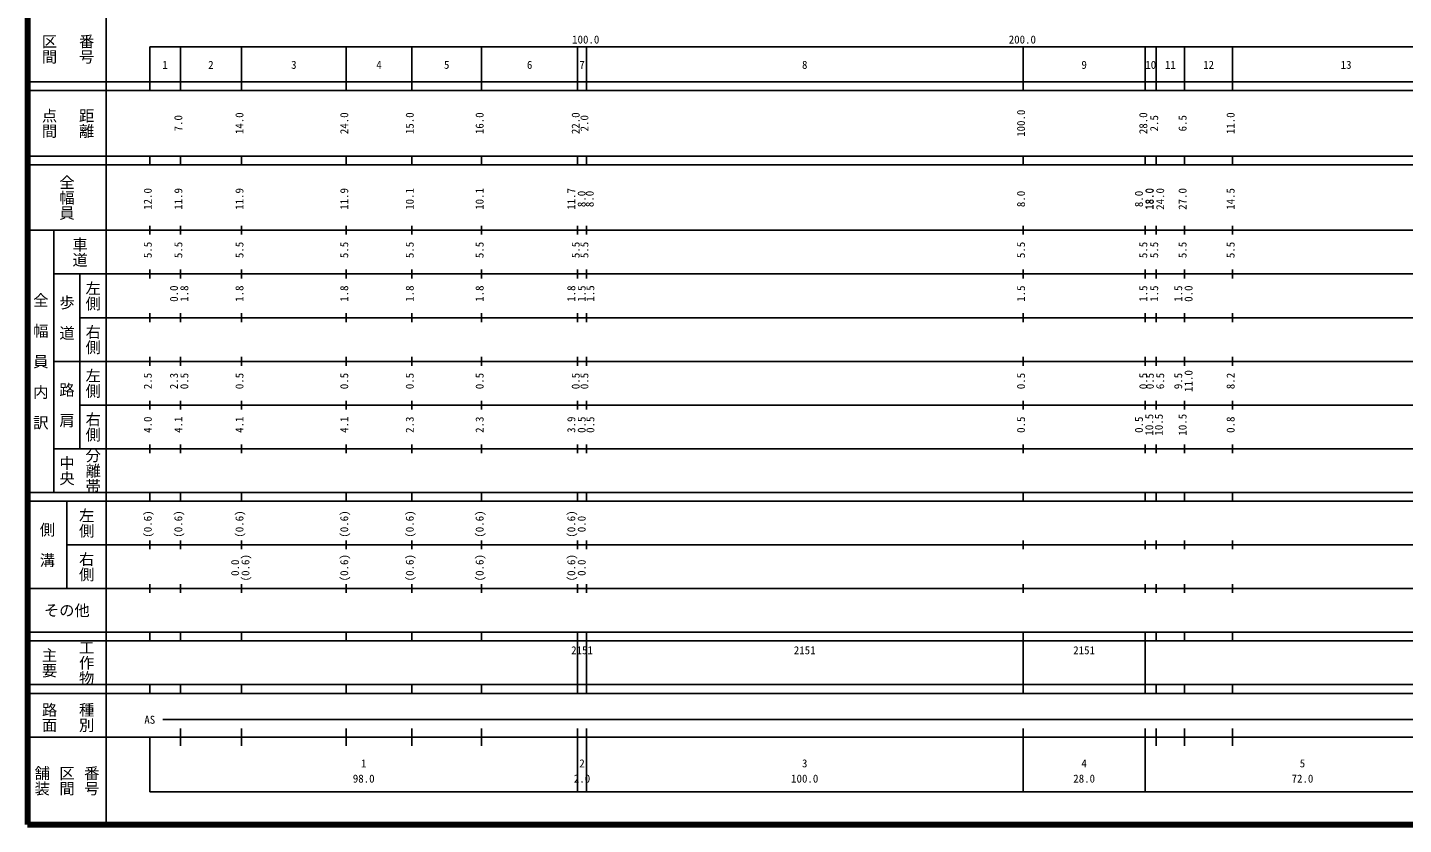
# Model space of a CAD drawing. Units: millimetres on the paper, enlarged 1000 times. Extents: x 40000 to 680000, y 20000 to 380000.
# Drawn here: x 40000 to 355137, y 20000 to 202409 of the extents above; entities that cross this region are included whole.
import ezdxf
from ezdxf.enums import TextEntityAlignment as Align

# ---------------------------------------------------------------- set-up
doc = ezdxf.new("R2010")
doc.units = ezdxf.units.MM
doc.header["$LTSCALE"] = 1000
doc.layers.add('M-TTL', color=2, linetype='Continuous', lineweight=140)
doc.layers.add('M-TTL-BAND', color=7, linetype='Continuous', lineweight=25)
doc.styles.add('@ＭＳ ゴシック', font='')
doc.styles.add('ＭＳ ゴシック', font='')
doc.styles.get('@ＭＳ ゴシック').set_extended_font_data('@MS Gothic')
doc.styles.get('ＭＳ ゴシック').set_extended_font_data('MS Gothic')

msp = doc.modelspace()

# ---------------------------------------------------------------- linework, layer by layer
at = {"layer": 'M-TTL'}
for p, q in [((40000, 380000), (40000, 20000)), ((40000, 20000), (680000, 20000))]:
    msp.add_line(p, q, dxfattribs=at)
at = {"layer": 'M-TTL-BAND'}
for p, q in [((58000, 370000), (58000, 20000)), ((68000, 198000), (579000, 198000)), ((68000, 198000), (68000, 188000)), ((75000, 188000), (75000, 198000)), ((89000, 188000), (89000, 198000)), ((113000, 188000), (113000, 198000)), ((128000, 188000), (128000, 198000)), ((144000, 188000), (144000, 198000)), ((166000, 188000), (166000, 198000)), ((168000, 188000), (168000, 198000)), ((268000, 188000), (268000, 198000)), ((296000, 188000), (296000, 198000)), ((298500, 188000), (298500, 198000)), ((305000, 188000), (305000, 198000)), ((316000, 188000), (316000, 198000)), ((40000, 190000), (579000, 190000)), ((40000, 188000), (579000, 188000)), ((40000, 173000), (579000, 173000)), ((40000, 171000), (579000, 171000)), ((68000, 171000), (68000, 173000)), ((75000, 171000), (75000, 173000)), ((89000, 171000), (89000, 173000)), ((113000, 171000), (113000, 173000)), ((128000, 171000), (128000, 173000)), ((144000, 171000), (144000, 173000)), ((166000, 171000), (166000, 173000)), ((168000, 171000), (168000, 173000)), ((268000, 171000), (268000, 173000)), ((296000, 171000), (296000, 173000)), ((298500, 171000), (298500, 173000)), ((305000, 171000), (305000, 173000)), ((316000, 171000), (316000, 173000)), ((40000, 156000), (579000, 156000)), ((46000, 96000), (46000, 156000)), ((68000, 155000), (68000, 157000)), ((75000, 155000), (75000, 157000)), ((89000, 155000), (89000, 157000)), ((113000, 155000), (113000, 157000)), ((128000, 155000), (128000, 157000)), ((144000, 155000), (144000, 157000)), ((166000, 155000), (166000, 157000)), ((168000, 155000), (168000, 157000)), ((268000, 155000), (268000, 157000)), ((296000, 155000), (296000, 157000)), ((298500, 155000), (298500, 157000)), ((305000, 155000), (305000, 157000)), ((316000, 155000), (316000, 157000)), ((46000, 146000), (579000, 146000)), ((52000, 146000), (52000, 106000)), ((68000, 145000), (68000, 147000)), ((75000, 145000), (75000, 147000)), ((89000, 145000), (89000, 147000)), ((113000, 145000), (113000, 147000)), ((128000, 145000), (128000, 147000)), ((144000, 145000), (144000, 147000)), ((166000, 145000), (166000, 147000)), ((168000, 145000), (168000, 147000)), ((268000, 145000), (268000, 147000)), ((296000, 145000), (296000, 147000)), ((298500, 145000), (298500, 147000)), ((305000, 145000), (305000, 147000)), ((316000, 145000), (316000, 147000)), ((52000, 136000), (579000, 136000)), ((68000, 135000), (68000, 137000)), ((75000, 135000), (75000, 137000)), ((89000, 135000), (89000, 137000)), ((113000, 135000), (113000, 137000)), ((128000, 135000), (128000, 137000)), ((144000, 135000), (144000, 137000)), ((166000, 135000), (166000, 137000)), ((168000, 135000), (168000, 137000)), ((268000, 135000), (268000, 137000)), ((296000, 135000), (296000, 137000)), ((298500, 135000), (298500, 137000)), ((305000, 135000), (305000, 137000)), ((316000, 135000), (316000, 137000)), ((68000, 125000), (68000, 127000)), ((75000, 125000), (75000, 127000)), ((89000, 125000), (89000, 127000)), ((113000, 125000), (113000, 127000)), ((128000, 125000), (128000, 127000)), ((144000, 125000), (144000, 127000)), ((166000, 125000), (166000, 127000)), ((168000, 125000), (168000, 127000)), ((268000, 125000), (268000, 127000)), ((296000, 125000), (296000, 127000)), ((298500, 125000), (298500, 127000)), ((305000, 125000), (305000, 127000)), ((316000, 125000), (316000, 127000)), ((46000, 126000), (579000, 126000)), ((68000, 115000), (68000, 117000)), ((75000, 115000), (75000, 117000)), ((89000, 115000), (89000, 117000)), ((113000, 115000), (113000, 117000)), ((128000, 115000), (128000, 117000)), ((144000, 115000), (144000, 117000)), ((166000, 115000), (166000, 117000)), ((168000, 115000), (168000, 117000)), ((268000, 115000), (268000, 117000)), ((296000, 115000), (296000, 117000)), ((298500, 115000), (298500, 117000)), ((305000, 115000), (305000, 117000)), ((316000, 115000), (316000, 117000)), ((52000, 116000), (579000, 116000)), ((46000, 106000), (579000, 106000)), ((68000, 105000), (68000, 107000)), ((75000, 105000), (75000, 107000)), ((89000, 105000), (89000, 107000)), ((113000, 105000), (113000, 107000)), ((128000, 105000), (128000, 107000)), ((144000, 105000), (144000, 107000)), ((166000, 105000), (166000, 107000)), ((168000, 105000), (168000, 107000)), ((268000, 105000), (268000, 107000)), ((296000, 105000), (296000, 107000)), ((298500, 105000), (298500, 107000)), ((305000, 105000), (305000, 107000)), ((316000, 105000), (316000, 107000)), ((40000, 96000), (579000, 96000)), ((68000, 94000), (68000, 96000)), ((75000, 94000), (75000, 96000)), ((89000, 94000), (89000, 96000)), ((113000, 94000), (113000, 96000)), ((128000, 94000), (128000, 96000)), ((144000, 94000), (144000, 96000)), ((166000, 94000), (166000, 96000)), ((168000, 94000), (168000, 96000)), ((268000, 94000), (268000, 96000)), ((296000, 94000), (296000, 96000)), ((298500, 94000), (298500, 96000)), ((305000, 94000), (305000, 96000)), ((316000, 94000), (316000, 96000)), ((40000, 94000), (579000, 94000)), ((49000, 94000), (49000, 74000)), ((49000, 84000), (579000, 84000)), ((68000, 83000), (68000, 85000)), ((75000, 83000), (75000, 85000)), ((89000, 83000), (89000, 85000)), ((113000, 83000), (113000, 85000)), ((128000, 83000), (128000, 85000)), ((144000, 83000), (144000, 85000)), ((166000, 83000), (166000, 85000)), ((168000, 83000), (168000, 85000)), ((268000, 83000), (268000, 85000)), ((296000, 83000), (296000, 85000)), ((298500, 83000), (298500, 85000)), ((305000, 83000), (305000, 85000)), ((316000, 83000), (316000, 85000)), ((40000, 74000), (579000, 74000)), ((68000, 73000), (68000, 75000)), ((75000, 73000), (75000, 75000)), ((89000, 73000), (89000, 75000)), ((113000, 73000), (113000, 75000)), ((128000, 73000), (128000, 75000)), ((144000, 73000), (144000, 75000)), ((166000, 73000), (166000, 75000)), ((168000, 73000), (168000, 75000)), ((268000, 73000), (268000, 75000)), ((296000, 73000), (296000, 75000)), ((298500, 73000), (298500, 75000)), ((305000, 73000), (305000, 75000)), ((316000, 73000), (316000, 75000)), ((40000, 64000), (579000, 64000)), ((68000, 62000), (68000, 64000)), ((75000, 62000), (75000, 64000)), ((89000, 62000), (89000, 64000)), ((113000, 62000), (113000, 64000)), ((128000, 62000), (128000, 64000)), ((144000, 62000), (144000, 64000)), ((166000, 62000), (166000, 64000)), ((168000, 62000), (168000, 64000)), ((268000, 62000), (268000, 64000)), ((296000, 62000), (296000, 64000)), ((298500, 62000), (298500, 64000)), ((305000, 62000), (305000, 64000)), ((316000, 62000), (316000, 64000)), ((40000, 62000), (579000, 62000)), ((166000, 52000), (166000, 62000)), ((168000, 52000), (168000, 62000)), ((168000, 52000), (168000, 62000)), ((268000, 52000), (268000, 62000)), ((268000, 52000), (268000, 62000)), ((296000, 52000), (296000, 62000)), ((40000, 52000), (579000, 52000)), ((68000, 50000), (68000, 52000)), ((75000, 50000), (75000, 52000)), ((89000, 50000), (89000, 52000)), ((113000, 50000), (113000, 52000)), ((128000, 50000), (128000, 52000)), ((144000, 50000), (144000, 52000)), ((166000, 50000), (166000, 52000)), ((168000, 50000), (168000, 52000)), ((268000, 50000), (268000, 52000)), ((296000, 50000), (296000, 52000)), ((298500, 50000), (298500, 52000)), ((305000, 50000), (305000, 52000)), ((316000, 50000), (316000, 52000)), ((40000, 50000), (579000, 50000)), ((71000, 44000), (565000, 44000)), ((75000, 38000), (75000, 42000)), ((89000, 38000), (89000, 42000)), ((113000, 38000), (113000, 42000)), ((128000, 38000), (128000, 42000)), ((144000, 38000), (144000, 42000)), ((166000, 27500), (166000, 42000)), ((168000, 27500), (168000, 42000)), ((268000, 27500), (268000, 42000)), ((296000, 27500), (296000, 42000)), ((298500, 38000), (298500, 42000)), ((305000, 38000), (305000, 42000)), ((316000, 38000), (316000, 42000)), ((40000, 40000), (579000, 40000)), ((68000, 40000), (68000, 27500)), ((68000, 27500), (579000, 27500))]:
    msp.add_line(p, q, dxfattribs=at)

# ---------------------------------------------------------------- texts
at = {"layer": 'M-TTL-BAND', "style": '@ＭＳ ゴシック'}
for s, p in [('区間', (45000, 197500)), ('番号', (53500, 197500)), ('点間', (45000, 180500)), ('距離', (53500, 180500)), ('全幅員', (49000, 163500)), ('車道', (52000, 151000)), ('左側', (55000, 141000)), ('全\u3000幅\u3000員\u3000内\u3000訳', (43000, 126000)), ('歩\u3000道', (49000, 136000)), ('右側', (55000, 131000)), ('左側', (55000, 121000)), ('路\u3000肩', (49000, 116000)), ('右側', (55000, 111000)), ('中央', (49000, 101000)), ('分離帯', (55000, 101000)), ('左側', (53500, 89000)), ('側\u3000溝', (44500, 84000)), ('右側', (53500, 79000)), ('主要', (45000, 57000)), ('工作物', (53500, 57000)), ('路面', (45000, 44500)), ('種別', (53500, 44500)), ('舗装', (43333, 30000)), ('区間', (49000, 30000)), ('番号', (54667, 30000))]:
    msp.add_text(s, height=2566, rotation=270, dxfattribs=at).set_placement(p, align=Align.MIDDLE_CENTER)
at = {"layer": 'M-TTL-BAND', "style": 'ＭＳ ゴシック'}
for s, p in [('100.0', (167844, 198195)), ('200.0', (267844, 198195)), ('1', (71500, 192405)), ('2', (82000, 192405)), ('3', (101000, 192405)), ('4', (120500, 192405)), ('5', (136000, 192405)), ('6', (155000, 192405)), ('7', (167000, 192405)), ('8', (218000, 192405)), ('9', (282000, 192405)), ('10', (297250, 192405)), ('11', (301750, 192405)), ('12', (310500, 192405)), ('13', (342000, 192405)), ('AS', (68000, 42500)), ('1', (117000, 32523)), ('2', (167000, 32523)), ('3', (218000, 32523)), ('4', (282000, 32523)), ('5', (332000, 32523)), ('98.0', (117000, 29033)), ('2.0', (167000, 29033)), ('100.0', (218000, 29033)), ('28.0', (282000, 29033)), ('72.0', (332000, 29033))]:
    msp.add_text(s, height=1833, dxfattribs=at).set_placement(p, align=Align.BOTTOM_CENTER)
for s, p in [('14.0', (90000, 180500)), ('24.0', (114000, 180500)), ('15.0', (129000, 180500)), ('16.0', (145000, 180500)), ('22.0', (167000, 180500)), ('100.0', (269000, 180500)), ('28.0', (297000, 180500)), ('11.0', (317000, 180500)), ('7.0', (76000, 180500)), ('2.0', (169000, 180500)), ('2.5', (299500, 180500)), ('6.5', (306000, 180500)), ('12.0', (69000, 163174)), ('11.9', (76000, 163174)), ('11.9', (90000, 163174)), ('11.9', (114000, 163174)), ('10.1', (129000, 163174)), ('10.1', (145000, 163174)), ('11.7', (166000, 163174)), ('8.0', (168370, 163174)), ('8.0', (170214, 163174)), ('8.0', (269000, 163174)), ('8.0', (296000, 163174)), ('18.0', (298370, 163174)), ('18.0', (298500, 163174)), ('24.0', (300870, 163174)), ('27.0', (306000, 163174)), ('14.5', (317000, 163174)), ('5.5', (69000, 151500)), ('5.5', (76000, 151500)), ('5.5', (90000, 151500)), ('5.5', (114000, 151500)), ('5.5', (129000, 151500)), ('5.5', (145000, 151500)), ('5.5', (167000, 151500)), ('5.5', (169000, 151500)), ('5.5', (269000, 151500)), ('5.5', (297000, 151500)), ('5.5', (299500, 151500)), ('5.5', (306000, 151500)), ('5.5', (317000, 151500)), ('0.0', (75000, 141500)), ('1.8', (77370, 141500)), ('1.8', (90000, 141500)), ('1.8', (114000, 141500)), ('1.8', (129000, 141500)), ('1.8', (145000, 141500)), ('1.8', (166000, 141500)), ('1.5', (168370, 141500)), ('1.5', (170366, 141535)), ('1.5', (269000, 141500)), ('1.5', (297000, 141500)), ('1.5', (299500, 141500)), ('1.5', (305000, 141500)), ('0.0', (307370, 141500)), ('2.5', (69000, 121500)), ('2.3', (75000, 121500)), ('0.5', (77370, 121500)), ('0.5', (90000, 121500)), ('0.5', (114000, 121500)), ('0.5', (129000, 121500)), ('0.5', (145000, 121500)), ('0.5', (167000, 121500)), ('0.5', (169000, 121500)), ('0.5', (269000, 121500)), ('0.5', (297000, 121500)), ('0.5', (298500, 121500)), ('6.5', (300870, 121500)), ('9.5', (305000, 121500)), ('11.0', (307370, 121500)), ('8.2', (317000, 121500)), ('10.5', (298370, 111500)), ('10.5', (300562, 111500)), ('10.5', (306000, 111500)), ('4.0', (69000, 111500)), ('4.1', (76000, 111500)), ('4.1', (90000, 111500)), ('4.1', (114000, 111500)), ('2.3', (129000, 111500)), ('2.3', (145000, 111500)), ('3.9', (166000, 111500)), ('0.5', (168370, 111500)), ('0.5', (170366, 111500)), ('0.5', (269000, 111500)), ('0.5', (296000, 111500)), ('0.8', (317000, 111500)), ('(0.6)', (69000, 88764)), ('(0.6)', (76000, 88764)), ('(0.6)', (90000, 88764)), ('(0.6)', (114000, 88764)), ('(0.6)', (129000, 88764)), ('(0.6)', (145000, 88764)), ('(0.6)', (166000, 88764)), ('0.0', (168370, 88764)), ('0.0', (89000, 78764)), ('(0.6)', (91370, 78764)), ('(0.6)', (114000, 78764)), ('(0.6)', (129000, 78764)), ('(0.6)', (145000, 78764)), ('(0.6)', (166000, 78764)), ('0.0', (168370, 78764))]:
    msp.add_text(s, height=1833, rotation=90, dxfattribs=at).set_placement(p, align=Align.BOTTOM_CENTER)
msp.add_text('その他', height=2566, dxfattribs=at).set_placement((49000, 69000), align=Align.MIDDLE_CENTER)
for p in [(164500, 58405), (215500, 58405), (279500, 58405)]:
    msp.add_text('2151', height=1833, dxfattribs=at).set_placement(p, align=Align.BOTTOM_LEFT)

doc.saveas('drawing.dxf')
